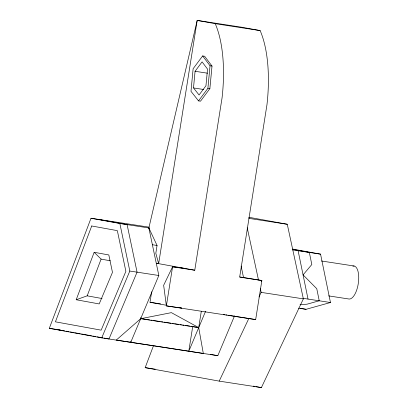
<?xml version="1.0" encoding="UTF-8"?>
<svg xmlns="http://www.w3.org/2000/svg" width="408" height="408" viewBox="0 0 408 408"><rect width="100%" height="100%" fill="white"/><g stroke="black" fill="none" stroke-linecap="round" stroke-linejoin="round"><path stroke-width="0.61" d="M193.499 87.934L195.07 71.288L202.088 61.878L207.534 69.105L205.958 85.751L199.073 94.987L193.499 87.934L203.516 89.469M198.533 100.883L207.896 88.327L210.033 65.754L202.649 55.947L193.132 68.712L190.99 91.341L198.533 100.883L200.506 101.184L209.87 88.628L212.007 66.055L204.622 56.248L202.649 55.947M130.948 341.088L130.754 342.322L158.834 275.497L148.869 227.95L197.186 20.4L242.082 27.29L260.136 30.58A97.328 40.361 -81.3 0 1 268.382 76.51L268.382 83.405A97.328 40.361 -81.3 0 1 266.965 104.728L239.664 277.114L261.86 280.52L255.668 319.591L166.382 305.888L163.654 285.294L172.569 266.817L183.121 268.102M140.872 317.46L140.673 318.714L116.244 340.099L156.08 346.106M234.564 315.828L217.816 355.689L101.735 337.87L49.312 328.328L90.999 218.244L119.85 223.492L148.869 227.95L157.054 245.463L155.815 253.286L158.656 263.65L197.186 20.4L215.24 23.684L260.136 30.58M166.913 305.352L150.011 302.277L151.679 291.73M181.494 308.055L166.382 305.888L172.569 266.817L194.764 270.224L222.069 97.838A97.328 40.361 -81.3 0 0 223.482 76.51L223.482 69.62A97.328 40.361 -81.3 0 0 215.24 23.684M192.709 326.528L188.797 351.232L205.586 311.268M156.713 346.203L203.306 353.461L198.716 327.619L201.297 311.324M76.194 299.747L94.166 252.292L108.824 254.959L112.47 272.36L99.2 303.935L76.194 299.747L87.19 295.831L102.056 298.534M87.19 295.831L101.097 259.111L94.166 252.292M248.758 217.26L287.268 224.267L303.358 298.86L261.395 387.6L219.203 381.123L145.171 367.649L153.515 345.617M101.735 337.87L129.815 271.045L119.85 223.492M219.203 381.123L248.906 318.317M258.983 296.993L261.166 292.383L260.36 288.655M261.319 281.642L261.86 280.52L239.924 276.94M298.554 308.168L306.036 309.315L330.465 302.512L320.56 254.153L292.623 249.069M352.849 266.144L354.144 266.011A16.708 6.926 -81.3 0 1 358.688 279.643L358.219 283.958A16.708 6.926 -81.3 0 1 348.733 298.977L328.634 295.892M300.059 304.689L307.025 304.19L319.245 300.793L316.766 288.701L303.067 274.89L311.814 264.522L309.335 252.43L293.194 249.492M210.033 65.754L212.007 66.055M195.07 71.288L207.596 73.211M207.896 88.327L209.87 88.628M248.849 218.372L287.268 224.267M90.999 218.244L149.211 227.179M292.5 249.849L320.56 254.153M321.484 260.998L354.144 266.011M152.388 244.749L157.054 245.463M158.692 263.588L156.198 263.206L194.764 270.224M129.815 271.045L158.834 275.497M303.032 298.304L330.465 302.512M261.166 292.383L303.358 298.86M150.011 302.277L160.609 303.904M140.286 318.48L141.53 318.673M142.78 318.862L149.644 319.918M150.894 320.112L152.143 320.3M153.388 320.494L160.257 321.545M161.502 321.739L162.751 321.927M164.001 322.121L170.865 323.177M172.115 323.365L173.359 323.559M174.609 323.748L178.979 324.421M180.224 324.61L181.473 324.804M182.723 324.992L183.972 325.186M185.217 325.38L189.587 326.048M190.837 326.242L192.086 326.431M198.716 327.619L140.673 318.714L171.365 312.645L198.716 327.619L193.31 326.635M49.312 328.328L55.962 329.348M60.343 330.021L56.564 329.44L64.678 330.919M145.171 367.649L155.244 369.194M228.276 315.226L255.668 319.591M98.257 219.356L127.102 224.609L137.068 272.156L108.987 338.982L103.994 338.074M101.097 259.111L110.262 260.778M300.456 308.3L306.036 309.315M223.579 314.384L224.742 314.599M225.904 314.808L227.072 315.022M178.097 307.387L179.26 307.601M180.428 307.81L181.591 308.025M210.329 354.322L217.816 355.689M65.928 331.143L69.049 331.714M70.298 331.939L73.414 332.51M74.664 332.734L80.279 333.759M81.529 333.984L91.514 335.804M92.764 336.029L95.885 336.595M97.129 336.824L102.75 337.844M253.307 386.126L254.551 386.356M255.796 386.58L261.395 387.6M148.869 227.95L149.364 229.76M247.217 227.74L258.483 279.954M241.108 266.011L243.566 277.746M298.115 250.711L308.02 299.069M91.718 225.981L55.422 321.83L101.159 330.159L125.873 271.34L117.341 230.642L91.718 225.981"/></g></svg>
